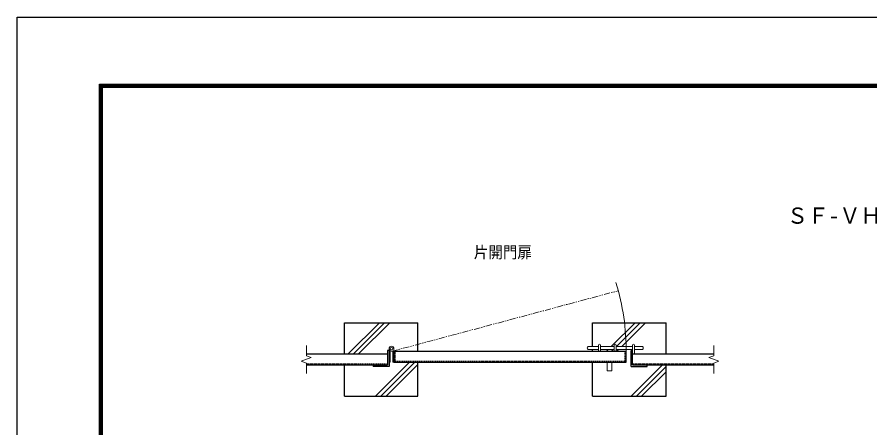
# Model space of a CAD drawing. Units: millimetres, scale not verified. Extents: x -5249 to 5251, y -3712 to 3712.
# Drawn here: x -5249 to -1762, y 2031 to 3712 of the extents above; entities that cross this region are included whole.
import ezdxf
from ezdxf.enums import TextEntityAlignment as Align

# ---------------------------------------------------------------- set-up
doc = ezdxf.new("R2010")
doc.units = ezdxf.units.MM
doc.header["$LTSCALE"] = 20
doc.linetypes.add('USER1', pattern=[0.375, 0.25, -0.125])
doc.linetypes.add('USER4', pattern=[2.5, 1.25, -0.25, 0.25, -0.25, 0.25, -0.25])
for name, color, linetype, lineweight in [('0-0_D-TTL', 7, 'Continuous', 25), ('0-2_D-STR1', 1, 'Continuous', 25), ('0-7_D-STR-TXT', 7, 'Continuous', 13), ('0-8_D-STR4', 7, 'Continuous', 25), ('0-9_D-BMK', 2, 'Continuous', 13), ('0-B_D-STR3', 3, 'Continuous', 13)]:
    doc.layers.add(name, color=color, linetype=linetype, lineweight=lineweight)
doc.styles.add('ＭＳ ゴシック', font='')
doc.styles.get('ＭＳ ゴシック').set_extended_font_data('MS Gothic')

msp = doc.modelspace()

# ---------------------------------------------------------------- linework, layer by layer
at = {"layer": '0-0_D-TTL', "color": 2}
msp.add_lwpolyline([(-5249.36, 3712.5), (5250.64, 3712.5), (5250.64, -3712.5), (-5249.36, -3712.5)], close=True, dxfattribs=at)
at = {"layer": '0-0_D-TTL'}
for points in [[(-4911.86, 3437.5), (4913.14, 3437.5), (4913.14, -3437.5), (-4911.86, -3437.5)], [(-4908.73, 3434.37), (4910.02, 3434.37), (4910.02, -3434.37), (-4908.73, -3434.37)], [(-4905.61, 3431.25), (4906.89, 3431.25), (4906.89, -3431.25), (-4905.61, -3431.25)], [(-4902.48, 3428.12), (4903.77, 3428.12), (4903.77, -3428.12), (-4902.48, -3428.12)], [(-4899.36, 3425), (4900.64, 3425), (4900.64, -3425), (-4899.36, -3425)]]:
    msp.add_lwpolyline(points, close=True, dxfattribs=at)
at = {"layer": '0-2_D-STR1'}
for p, q in [((-3728.41, 2348.28), (-3728.41, 2283.28)), ((-3708.41, 2345.78), (-3708.41, 2300.78)), ((-3708.41, 2345.78), (-2758.41, 2345.78)), ((-2758.41, 2300.78), (-2758.41, 2345.78)), ((-2738.41, 2348.29), (-2732.41, 2348.29)), ((-2738.41, 2283.29), (-2738.41, 2348.29)), ((-2732.41, 2289.28), (-2732.41, 2348.29)), ((-4065.98, 2334.28), (-3734.41, 2334.28)), ((-2732.41, 2334.28), (-2400.85, 2334.28)), ((-4065.98, 2289.28), (-3734.41, 2289.28)), ((-3793.41, 2289.28), (-3793.41, 2283.28)), ((-3728.41, 2283.28), (-3793.41, 2283.28)), ((-3708.41, 2300.78), (-2758.41, 2300.78)), ((-2738.41, 2283.29), (-2673.41, 2283.29)), ((-2732.41, 2289.28), (-2400.85, 2289.28)), ((-2673.41, 2283.29), (-2673.41, 2289.28))]:
    msp.add_line(p, q, dxfattribs=at)
at = {"layer": '0-2_D-STR1', "linetype": 'USER1'}
for p, q in [((-3704.41, 2345.78), (-3704.41, 2304.78)), ((-2762.41, 2304.78), (-2762.41, 2345.78)), ((-3704.41, 2304.78), (-2762.41, 2304.78)), ((-4065.98, 2293.28), (-3734.41, 2293.28)), ((-2732.41, 2293.28), (-2400.85, 2293.28))]:
    msp.add_line(p, q, dxfattribs=at)
at = {"layer": '0-2_D-STR1'}
msp.add_lwpolyline([(-3728.41, 2348.28), (-3734.41, 2348.28), (-3734.41, 2289.28)], dxfattribs=at)
at = {"layer": '0-8_D-STR4'}
for p, q in [((-3910.91, 2461.78), (-3610.91, 2461.78)), ((-3910.91, 2334.28), (-3910.91, 2461.78)), ((-3895.1, 2334.28), (-3767.6, 2461.78)), ((-3873.88, 2334.28), (-3746.38, 2461.78)), ((-3852.67, 2334.28), (-3725.17, 2461.78)), ((-3610.91, 2345.78), (-3610.91, 2461.78)), ((-2895.91, 2461.78), (-2595.91, 2461.78)), ((-2895.91, 2364.78), (-2895.91, 2461.78)), ((-2819.6, 2364.78), (-2722.59, 2461.78)), ((-2798.38, 2364.78), (-2701.38, 2461.78)), ((-2777.17, 2364.78), (-2680.17, 2461.78)), ((-2595.91, 2334.28), (-2595.91, 2461.78)), ((-2895.91, 2345.78), (-2895.91, 2351.78)), ((-2838.59, 2345.78), (-2832.59, 2351.78)), ((-2817.38, 2345.78), (-2811.38, 2351.78)), ((-2796.17, 2345.78), (-2790.17, 2351.78)), ((-3910.91, 2161.78), (-3910.91, 2289.28)), ((-3783.09, 2161.78), (-3644.09, 2300.78)), ((-3761.88, 2161.78), (-3622.88, 2300.78)), ((-3740.66, 2161.78), (-3610.91, 2291.53)), ((-3610.91, 2161.78), (-3610.91, 2300.78)), ((-2895.91, 2161.78), (-2895.91, 2300.78)), ((-2738.09, 2161.78), (-2610.59, 2289.28)), ((-2716.87, 2161.78), (-2595.91, 2282.74)), ((-2595.91, 2161.78), (-2595.91, 2289.28)), ((-2695.66, 2161.78), (-2595.91, 2261.53)), ((-3910.91, 2161.78), (-3610.91, 2161.78)), ((-2895.91, 2161.78), (-2595.91, 2161.78))]:
    msp.add_line(p, q, dxfattribs=at)
at = {"layer": '0-9_D-BMK', "linetype": 'USER4'}
msp.add_line((-3718.41, 2344.28), (-2791.08, 2592.76), dxfattribs=at)
at = {"layer": '0-9_D-BMK'}
for p, q in [((-4065.98, 2369.28), (-4065.98, 2326.17)), ((-2400.85, 2369.28), (-2400.85, 2326.17)), ((-4087.1, 2304.09), (-4046.21, 2318.98)), ((-4065.98, 2296.4), (-4087.1, 2304.09)), ((-4065.98, 2326.17), (-4046.21, 2318.98)), ((-2400.85, 2326.17), (-2420.62, 2318.98)), ((-2379.72, 2304.09), (-2420.62, 2318.98)), ((-2400.85, 2296.4), (-2379.72, 2304.09)), ((-4065.98, 2296.4), (-4065.98, 2254.28)), ((-2400.85, 2296.4), (-2400.85, 2254.28))]:
    msp.add_line(p, q, dxfattribs=at)
msp.add_arc((-3718.41, 2344.28), 960, 359.76141, 17.06055, dxfattribs=at)
at = {"layer": '0-B_D-STR3'}
for p, q in [((-3728.41, 2348.28), (-3728.41, 2355.84)), ((-3723.41, 2355.78), (-3723.41, 2300.78)), ((-3713.41, 2347.12), (-3713.41, 2300.78)), ((-3708.41, 2355.78), (-3708.41, 2345.78)), ((-2911.43, 2364.78), (-2872.41, 2364.78)), ((-2911.43, 2351.78), (-2872.41, 2351.78)), ((-2872.41, 2345.78), (-2872.41, 2370.01)), ((-2864.41, 2345.78), (-2864.41, 2370.01)), ((-2864.41, 2364.78), (-2807.41, 2364.78)), ((-2864.41, 2351.78), (-2807.41, 2351.78)), ((-2807.41, 2345.78), (-2807.41, 2370.01)), ((-2799.41, 2345.78), (-2799.41, 2370.01)), ((-2799.41, 2364.78), (-2732.41, 2364.78)), ((-2799.41, 2351.78), (-2732.41, 2351.78)), ((-2732.41, 2334.28), (-2732.41, 2370.01)), ((-2724.41, 2334.28), (-2724.41, 2370.01)), ((-2724.41, 2364.78), (-2695.4, 2364.78)), ((-2724.41, 2351.78), (-2695.2, 2351.78)), ((-3723.41, 2300.78), (-3728.41, 2300.78)), ((-3708.41, 2300.78), (-3713.41, 2300.78)), ((-2837.06, 2300.78), (-2837.06, 2265.27)), ((-2817.06, 2300.78), (-2817.06, 2265.27)), ((-2837.06, 2265.27), (-2817.06, 2265.27))]:
    msp.add_line(p, q, dxfattribs=at)
msp.add_circle((-3718.41, 2355.78), 5, dxfattribs=at)
for centre, radius, start, end in [((-2868.41, 2369.68), 4.02, 4.59605, 175.40387), ((-2803.41, 2369.69), 4.02, 4.59605, 175.40387), ((-2728.41, 2369.68), 4.02, 4.59605, 175.41039), ((-3718.41, 2355.78), 10, 0, 179.99992), ((-3718.41, 2355.78), 10, 240.00095, 299.99969), ((-2911.63, 2358.28), 6.5, 88.20678, 271.79321), ((-2695.2, 2358.28), 6.5, 268.20886, 91.79516)]:
    msp.add_arc(centre, radius, start, end, dxfattribs=at)

# ---------------------------------------------------------------- texts
at = {"layer": '0-7_D-STR-TXT', "style": 'ＭＳ ゴシック'}
for s, height, width, p in [('ＳＦ-ＶＨ－Ｇ型Ｈ１５００', 66.27, 0.95, (-2101.62, 2847.07)), ('片開門扉', 48.39, 0.9, (-3381.85, 2711.62))]:
    msp.add_text(s, height=height, dxfattribs=dict(at, width=width)).set_placement(p, align=Align.BOTTOM_LEFT)

doc.saveas('drawing.dxf')
